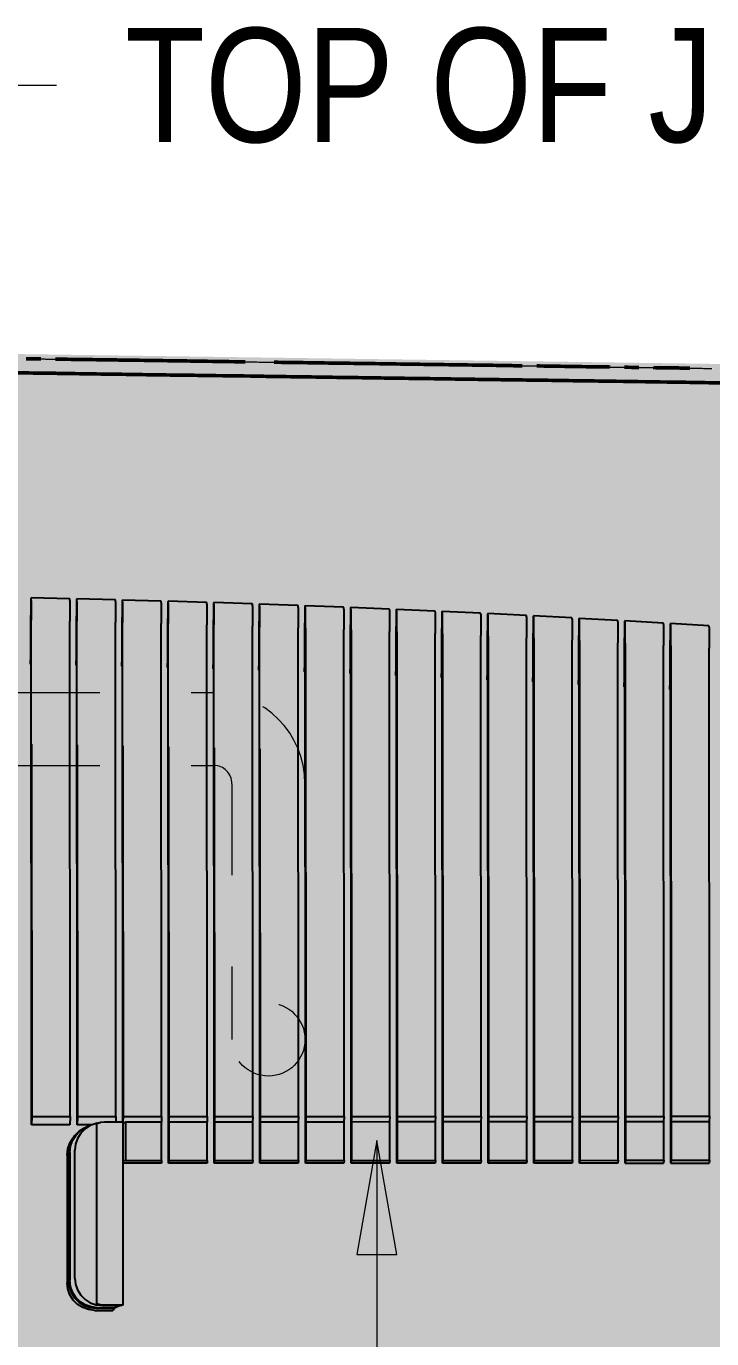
# Model space of a CAD drawing. Header units: metres. Extents: x 0 to 258, y 3 to 25.
# Drawn here: x 87.149 to 87.9, y 22.424 to 23.86 of the extents above; entities that cross this region are included whole.
import ezdxf

# ---------------------------------------------------------------- set-up
doc = ezdxf.new("R2010")
doc.units = ezdxf.units.M
doc.linetypes.add('JacobsDash', pattern=[0.0045, 0.003, -0.0015])
for name, color, linetype, lineweight in [('A-DETL', 7, 'Continuous', 13), ('A-FLOR', 7, 'Continuous', 50), ('A-FLOR-HDLN', 7, 'JacobsDash', 18), ('A-GENM', 7, 'Continuous', 35), ('G-ANNO-TEXT', 7, 'Continuous', 9)]:
    doc.layers.add(name, color=color, linetype=linetype, lineweight=lineweight)
doc.styles.add('Arial Narrow_2', font='ARIALN.TTF', dxfattribs={"height": 0.125})

# ---------------------------------------------------------------- blocks, each defined once
blk = doc.blocks.new('BR08_SEATING_SOUTH 3 - BR08_SEATING_SOUTH 3-5677935-Section 194')
at = {"layer": 'A-GENM', "color": 254, "lineweight": 25, "true_color": 0xd4d4d4}
for p, q in [((-335.901, 23.2305), (-335.9009, 23.2342)), ((-335.8588, 23.2338), (-335.9008, 23.2347)), ((-335.851, 23.2294), (-335.8509, 23.2331)), ((-335.8088, 23.2326), (-335.8508, 23.2336)), ((-335.7588, 23.2313), (-335.8008, 23.2324)), ((-335.901, 23.2305), (-335.9017, 23.2115)), ((-335.9009, 23.1814), (-335.901, 23.2305)), ((-335.9005, 22.6579), (-335.901, 23.2305)), ((-335.851, 23.2294), (-335.8517, 23.2104)), ((-335.8509, 23.1803), (-335.851, 23.2294)), ((-335.8505, 22.6579), (-335.851, 23.2294)), ((-335.801, 23.2282), (-335.8017, 23.2092)), ((-335.801, 23.2282), (-335.8009, 23.2319)), ((-335.8009, 23.1791), (-335.801, 23.2282)), ((-335.8005, 22.661), (-335.801, 23.2282)), ((-335.751, 23.2268), (-335.7517, 23.2079)), ((-335.751, 23.2268), (-335.7509, 23.2305)), ((-335.7509, 23.1777), (-335.751, 23.2268)), ((-335.7505, 22.6579), (-335.751, 23.2268)), ((-335.7088, 23.2298), (-335.7508, 23.231)), ((-335.701, 23.2253), (-335.7017, 23.2064)), ((-335.701, 23.2253), (-335.7009, 23.229)), ((-335.7009, 23.1762), (-335.701, 23.2253)), ((-335.7005, 22.6579), (-335.701, 23.2253)), ((-335.6588, 23.2282), (-335.7008, 23.2295)), ((-335.651, 23.2237), (-335.6517, 23.2047)), ((-335.651, 23.2237), (-335.6509, 23.2274)), ((-335.6509, 23.1745), (-335.651, 23.2237)), ((-335.6505, 22.6579), (-335.651, 23.2237)), ((-335.6088, 23.2264), (-335.6508, 23.2279)), ((-335.601, 23.2219), (-335.6017, 23.203)), ((-335.601, 23.2219), (-335.6009, 23.2256)), ((-335.6009, 23.1727), (-335.601, 23.2219)), ((-335.6005, 22.6579), (-335.601, 23.2219)), ((-335.5588, 23.2245), (-335.6008, 23.2261)), ((-335.551, 23.2199), (-335.5517, 23.201)), ((-335.551, 23.2199), (-335.5509, 23.2236)), ((-335.5509, 23.1708), (-335.551, 23.2199)), ((-335.5505, 22.6579), (-335.551, 23.2199)), ((-335.5088, 23.2224), (-335.5508, 23.2241)), ((-335.501, 23.2178), (-335.5017, 23.199)), ((-335.501, 23.2178), (-335.5009, 23.2215)), ((-335.5009, 23.1687), (-335.501, 23.2178)), ((-335.5005, 22.6579), (-335.501, 23.2178)), ((-335.4588, 23.2202), (-335.5008, 23.2221)), ((-335.451, 23.2156), (-335.4509, 23.2193)), ((-335.4088, 23.2179), (-335.4508, 23.2198)), ((-335.9017, 23.2115), (-335.9016, 23.1622)), ((-335.8582, 22.6671), (-335.8586, 23.2093)), ((-335.8517, 23.2104), (-335.8516, 23.1612)), ((-335.8082, 22.6671), (-335.8086, 23.2081)), ((-335.8017, 23.2092), (-335.8016, 23.16)), ((-335.7582, 22.6672), (-335.7586, 23.2068)), ((-335.7517, 23.2079), (-335.7516, 23.1586)), ((-335.7082, 22.6672), (-335.7086, 23.2053)), ((-335.7017, 23.2064), (-335.7016, 23.1571)), ((-335.6582, 22.6672), (-335.6586, 23.2037)), ((-335.6517, 23.2047), (-335.6516, 23.1555)), ((-335.451, 23.2156), (-335.4517, 23.1968)), ((-335.4509, 23.1665), (-335.451, 23.2156)), ((-335.4505, 22.6579), (-335.451, 23.2156)), ((-335.401, 23.2132), (-335.4017, 23.1944)), ((-335.401, 23.2132), (-335.4009, 23.217)), ((-335.4009, 23.1641), (-335.401, 23.2132)), ((-335.4005, 22.6579), (-335.401, 23.2132)), ((-335.3588, 23.2154), (-335.4008, 23.2175)), ((-335.351, 23.2107), (-335.3517, 23.1919)), ((-335.351, 23.2107), (-335.3508, 23.2144)), ((-335.3509, 23.1616), (-335.351, 23.2107)), ((-335.3505, 22.6579), (-335.351, 23.2107)), ((-335.3088, 23.2128), (-335.3508, 23.215)), ((-335.301, 23.2081), (-335.3017, 23.1893)), ((-335.301, 23.2081), (-335.3008, 23.2118)), ((-335.3009, 23.1589), (-335.301, 23.2081)), ((-335.3005, 22.6579), (-335.301, 23.2081)), ((-335.2588, 23.21), (-335.3008, 23.2123)), ((-335.251, 23.2053), (-335.2517, 23.1865)), ((-335.251, 23.2053), (-335.2508, 23.209)), ((-335.2509, 23.1561), (-335.251, 23.2053)), ((-335.2505, 22.6579), (-335.251, 23.2053)), ((-335.2088, 23.2071), (-335.2508, 23.2095)), ((-335.201, 23.2023), (-335.2008, 23.2061)), ((-335.1588, 23.204), (-335.2008, 23.2066)), ((-335.6506, 23.2034), (-335.6506, 23.2032)), ((-335.6082, 22.6672), (-335.6086, 23.2019)), ((-335.6017, 23.203), (-335.6016, 23.1537)), ((-335.6006, 23.2016), (-335.6002, 22.6672)), ((-335.5582, 22.6672), (-335.5586, 23.2)), ((-335.5517, 23.201), (-335.5516, 23.1518)), ((-335.5506, 23.1997), (-335.5502, 22.6672)), ((-335.5082, 22.6672), (-335.5086, 23.198)), ((-335.5017, 23.199), (-335.5017, 23.1497)), ((-335.5006, 23.1976), (-335.5002, 22.6672)), ((-335.4582, 22.6672), (-335.4586, 23.1958)), ((-335.4517, 23.1968), (-335.4517, 23.1475)), ((-335.4506, 23.1954), (-335.4502, 22.6672)), ((-335.4082, 22.6672), (-335.4086, 23.1934)), ((-335.4017, 23.1944), (-335.4017, 23.1452)), ((-335.4006, 23.193), (-335.4002, 22.6672)), ((-335.3582, 22.6672), (-335.3586, 23.1909)), ((-335.3517, 23.1919), (-335.3517, 23.1427)), ((-335.3506, 23.1905), (-335.3502, 22.6672)), ((-335.3017, 23.1893), (-335.3017, 23.14)), ((-335.201, 23.2023), (-335.2017, 23.1836)), ((-335.2009, 23.1532), (-335.201, 23.2023)), ((-335.2005, 22.6579), (-335.201, 23.2023)), ((-335.9016, 23.1622), (-335.9009, 23.1814)), ((-335.8516, 23.1612), (-335.8509, 23.1803)), ((-335.8016, 23.16), (-335.8009, 23.1791)), ((-335.7516, 23.1586), (-335.7509, 23.1777)), ((-335.7016, 23.1571), (-335.7009, 23.1762)), ((-335.3082, 22.6672), (-335.3086, 23.1883)), ((-335.3006, 23.1879), (-335.3002, 22.6672)), ((-335.2582, 22.6672), (-335.2586, 23.1855)), ((-335.2517, 23.1865), (-335.2517, 23.1372)), ((-335.2506, 23.1851), (-335.2502, 22.6672)), ((-335.2082, 22.6672), (-335.2086, 23.1826)), ((-335.2017, 23.1836), (-335.2017, 23.1343)), ((-335.2006, 23.1821), (-335.2002, 22.6673)), ((-335.1582, 22.6673), (-335.1586, 23.1796)), ((-335.9016, 23.1622), (-335.9006, 23.1622)), ((-335.8516, 23.1612), (-335.8506, 23.1611)), ((-335.6516, 23.1555), (-335.6509, 23.1745)), ((-335.6016, 23.1537), (-335.6009, 23.1727)), ((-335.5516, 23.1518), (-335.5509, 23.1708)), ((-335.5017, 23.1497), (-335.5009, 23.1687)), ((-335.4517, 23.1475), (-335.4509, 23.1665)), ((-335.4017, 23.1452), (-335.4009, 23.1641)), ((-335.3517, 23.1427), (-335.3509, 23.1616)), ((-335.8016, 23.16), (-335.8006, 23.1599)), ((-335.7516, 23.1586), (-335.7506, 23.1586)), ((-335.7016, 23.1571), (-335.7006, 23.1571)), ((-335.6516, 23.1555), (-335.6506, 23.1555)), ((-335.6016, 23.1537), (-335.6006, 23.1537)), ((-335.5516, 23.1518), (-335.5506, 23.1517)), ((-335.5017, 23.1497), (-335.5006, 23.1497)), ((-335.4517, 23.1475), (-335.4506, 23.1475)), ((-335.3017, 23.14), (-335.3009, 23.1589)), ((-335.2517, 23.1372), (-335.2509, 23.1561)), ((-335.2017, 23.1343), (-335.2009, 23.1532)), ((-335.4017, 23.1452), (-335.4006, 23.1451)), ((-335.3517, 23.1427), (-335.3506, 23.1426)), ((-335.3017, 23.14), (-335.3006, 23.14)), ((-335.2517, 23.1372), (-335.2506, 23.1372)), ((-335.2017, 23.1343), (-335.2014, 23.1343)), ((-335.2014, 23.1343), (-335.2006, 23.1342)), ((-335.9005, 23.0745), (-335.9002, 22.6671)), ((-335.8505, 23.0737), (-335.8502, 22.6671)), ((-335.8005, 23.0727), (-335.8002, 22.6671)), ((-335.7505, 23.0717), (-335.7502, 22.6672)), ((-335.7005, 23.0706), (-335.7002, 22.6672)), ((-335.6505, 23.0694), (-335.6502, 22.6672)), ((-335.9002, 22.6671), (-335.9005, 22.6579)), ((-335.8585, 22.6579), (-335.9005, 22.6579)), ((-335.9002, 22.6671), (-335.8582, 22.6671)), ((-335.8582, 22.6671), (-335.8585, 22.6579)), ((-335.8502, 22.6671), (-335.8505, 22.6579)), ((-335.8341, 22.6579), (-335.8505, 22.6579)), ((-335.8502, 22.6671), (-335.8082, 22.6671)), ((-335.8351, 22.6577), (-335.8406, 22.6552)), ((-335.8293, 22.6594), (-335.8252, 22.6603)), ((-335.8278, 22.6598), (-335.8279, 22.6598)), ((-335.8082, 22.6671), (-335.8084, 22.6609)), ((-335.8002, 22.6671), (-335.8004, 22.661)), ((-335.8002, 22.6671), (-335.7582, 22.6672)), ((-335.7582, 22.6672), (-335.7584, 22.661)), ((-335.7502, 22.6672), (-335.7505, 22.6579)), ((-335.7505, 22.6579), (-335.7502, 22.661)), ((-335.7504, 22.616), (-335.7505, 22.6579)), ((-335.7502, 22.6672), (-335.7082, 22.6672)), ((-335.7082, 22.6672), (-335.7084, 22.661)), ((-335.7002, 22.6672), (-335.7005, 22.6579)), ((-335.7005, 22.6579), (-335.7002, 22.661)), ((-335.7004, 22.616), (-335.7005, 22.6579)), ((-335.7002, 22.6672), (-335.6582, 22.6672)), ((-335.6582, 22.6672), (-335.6584, 22.661)), ((-335.6502, 22.6672), (-335.6505, 22.6579)), ((-335.6505, 22.6579), (-335.6502, 22.661)), ((-335.6504, 22.616), (-335.6505, 22.6579)), ((-335.6502, 22.6672), (-335.6082, 22.6672)), ((-335.6082, 22.6672), (-335.6084, 22.661)), ((-335.6002, 22.6672), (-335.6005, 22.6579)), ((-335.6005, 22.6579), (-335.6002, 22.661)), ((-335.6004, 22.616), (-335.6005, 22.6579)), ((-335.6002, 22.6672), (-335.5582, 22.6672)), ((-335.5582, 22.6672), (-335.5584, 22.661)), ((-335.5502, 22.6672), (-335.5505, 22.6579)), ((-335.5505, 22.6579), (-335.5502, 22.661)), ((-335.5504, 22.616), (-335.5505, 22.6579)), ((-335.5502, 22.6672), (-335.5082, 22.6672)), ((-335.5082, 22.6672), (-335.5084, 22.6611)), ((-335.5002, 22.6672), (-335.5005, 22.6579)), ((-335.5005, 22.6579), (-335.5002, 22.6611)), ((-335.5004, 22.616), (-335.5005, 22.6579)), ((-335.5002, 22.6672), (-335.4582, 22.6672)), ((-335.4582, 22.6672), (-335.4584, 22.6611)), ((-335.4502, 22.6672), (-335.4505, 22.6579)), ((-335.4505, 22.6579), (-335.4502, 22.6611)), ((-335.4504, 22.616), (-335.4505, 22.6579)), ((-335.4502, 22.6672), (-335.4082, 22.6672)), ((-335.4082, 22.6672), (-335.4084, 22.6611)), ((-335.4002, 22.6672), (-335.4005, 22.6579)), ((-335.4005, 22.6579), (-335.4002, 22.6611)), ((-335.4004, 22.616), (-335.4005, 22.6579)), ((-335.4002, 22.6672), (-335.3582, 22.6672)), ((-335.3582, 22.6672), (-335.3584, 22.6611)), ((-335.3502, 22.6672), (-335.3505, 22.6579)), ((-335.3505, 22.6579), (-335.3502, 22.6611)), ((-335.3504, 22.616), (-335.3505, 22.6579)), ((-335.3502, 22.6672), (-335.3082, 22.6672)), ((-335.3082, 22.6672), (-335.3084, 22.6611)), ((-335.3002, 22.6672), (-335.3005, 22.6579)), ((-335.3005, 22.6579), (-335.3002, 22.6611)), ((-335.3004, 22.616), (-335.3005, 22.6579)), ((-335.3002, 22.6672), (-335.2582, 22.6672)), ((-335.2582, 22.6672), (-335.2584, 22.6611)), ((-335.2502, 22.6672), (-335.2505, 22.6579)), ((-335.2505, 22.6579), (-335.2502, 22.6611)), ((-335.2504, 22.616), (-335.2505, 22.6579)), ((-335.2502, 22.6672), (-335.2082, 22.6672)), ((-335.2082, 22.6672), (-335.2084, 22.6611)), ((-335.2002, 22.6673), (-335.2005, 22.6579)), ((-335.2005, 22.6579), (-335.2002, 22.6611)), ((-335.2004, 22.616), (-335.2005, 22.6579)), ((-335.2002, 22.6673), (-335.1582, 22.6673)), ((-335.1582, 22.6673), (-335.1584, 22.6612)), ((-335.8592, 22.6339), (-335.86, 22.6272)), ((-335.8557, 22.6427), (-335.8571, 22.6403)), ((-335.8523, 22.6368), (-335.853, 22.6301)), ((-335.853, 22.4902), (-335.853, 22.6301)), ((-335.8614, 22.6248), (-335.8614, 22.4849)), ((-335.86, 22.4873), (-335.86, 22.6272)), ((-335.8585, 22.6277), (-335.8585, 22.4878)), ((-335.7584, 22.616), (-335.8001, 22.616)), ((-335.7582, 22.6189), (-335.7584, 22.616)), ((-335.7502, 22.6189), (-335.7504, 22.616)), ((-335.7084, 22.616), (-335.7504, 22.616)), ((-335.7082, 22.6189), (-335.7084, 22.616)), ((-335.7002, 22.6189), (-335.7004, 22.616)), ((-335.6584, 22.616), (-335.7004, 22.616)), ((-335.6582, 22.6189), (-335.6584, 22.616)), ((-335.6502, 22.6189), (-335.6504, 22.616)), ((-335.6084, 22.616), (-335.6504, 22.616)), ((-335.6082, 22.619), (-335.6084, 22.616)), ((-335.6002, 22.619), (-335.6004, 22.616)), ((-335.5584, 22.616), (-335.6004, 22.616)), ((-335.5582, 22.619), (-335.5584, 22.616)), ((-335.5502, 22.619), (-335.5504, 22.616)), ((-335.5084, 22.616), (-335.5504, 22.616)), ((-335.5082, 22.619), (-335.5084, 22.616)), ((-335.5002, 22.619), (-335.5004, 22.616)), ((-335.4584, 22.616), (-335.5004, 22.616)), ((-335.4582, 22.619), (-335.4584, 22.616)), ((-335.4502, 22.619), (-335.4504, 22.616)), ((-335.4084, 22.616), (-335.4504, 22.616)), ((-335.4082, 22.619), (-335.4084, 22.616)), ((-335.4002, 22.619), (-335.4004, 22.616)), ((-335.3584, 22.616), (-335.4004, 22.616)), ((-335.3582, 22.619), (-335.3584, 22.616)), ((-335.3502, 22.619), (-335.3504, 22.616)), ((-335.3084, 22.616), (-335.3504, 22.616)), ((-335.3082, 22.619), (-335.3084, 22.616)), ((-335.3002, 22.619), (-335.3004, 22.616)), ((-335.2584, 22.616), (-335.3004, 22.616)), ((-335.2582, 22.6191), (-335.2584, 22.616)), ((-335.2502, 22.6191), (-335.2504, 22.616)), ((-335.2504, 22.616), (-335.2084, 22.616)), ((-335.2082, 22.6191), (-335.2084, 22.616)), ((-335.2002, 22.6191), (-335.2004, 22.616)), ((-335.2004, 22.616), (-335.1584, 22.616)), ((-335.1582, 22.6191), (-335.1584, 22.616)), ((-335.86, 22.4873), (-335.8592, 22.4806)), ((-335.853, 22.4902), (-335.8523, 22.4835)), ((-335.8367, 22.458), (-335.83, 22.4573)), ((-335.83, 22.4573), (-335.81, 22.4573)), ((-335.8299, 22.4609), (-335.8233, 22.4601)), ((-335.8288, 22.4577), (-335.809, 22.4577)), ((-335.8233, 22.4601), (-335.8034, 22.4601)), ((-335.8211, 22.4606), (-335.8016, 22.4606)), ((-335.81, 22.4573), (-335.8115, 22.4548)), ((-335.8034, 22.4601), (-335.809, 22.4577)), ((-335.8001, 22.461), (-335.8016, 22.4606)), ((-335.8315, 22.4548), (-335.8115, 22.4548))]:
    blk.add_line(p, q, dxfattribs=at)
at = {"layer": 'A-GENM', "color": 7, "lineweight": 25, "true_color": 0xefefef}
for p, q in [((-335.8293, 22.6594), (-335.8293, 22.4618)), ((-335.8001, 22.661), (-335.8206, 22.6607)), ((-335.8001, 22.461), (-335.8001, 22.661)), ((-335.7582, 22.661), (-335.7975, 22.661)), ((-335.7975, 22.661), (-335.7975, 22.6189)), ((-335.7582, 22.6189), (-335.7582, 22.661)), ((-335.7082, 22.661), (-335.7502, 22.661)), ((-335.7502, 22.661), (-335.7502, 22.6189)), ((-335.7082, 22.6189), (-335.7082, 22.661)), ((-335.6582, 22.661), (-335.7002, 22.661)), ((-335.7002, 22.661), (-335.7002, 22.6189)), ((-335.6582, 22.6189), (-335.6582, 22.661)), ((-335.6082, 22.661), (-335.6502, 22.661)), ((-335.6502, 22.661), (-335.6502, 22.6189)), ((-335.6082, 22.619), (-335.6082, 22.661)), ((-335.5582, 22.661), (-335.6002, 22.661)), ((-335.6002, 22.661), (-335.6002, 22.619)), ((-335.5582, 22.619), (-335.5582, 22.661)), ((-335.5082, 22.6611), (-335.5502, 22.661)), ((-335.5502, 22.661), (-335.5502, 22.619)), ((-335.5082, 22.619), (-335.5082, 22.6611)), ((-335.4582, 22.6611), (-335.5002, 22.6611)), ((-335.5002, 22.6611), (-335.5002, 22.619)), ((-335.4582, 22.619), (-335.4582, 22.6611)), ((-335.4082, 22.6611), (-335.4502, 22.6611)), ((-335.4502, 22.6611), (-335.4502, 22.619)), ((-335.4082, 22.619), (-335.4082, 22.6611)), ((-335.3582, 22.6611), (-335.4002, 22.6611)), ((-335.4002, 22.6611), (-335.4002, 22.619)), ((-335.3582, 22.619), (-335.3582, 22.6611)), ((-335.3082, 22.6611), (-335.3502, 22.6611)), ((-335.3502, 22.6611), (-335.3502, 22.619)), ((-335.3082, 22.619), (-335.3082, 22.6611)), ((-335.2582, 22.6611), (-335.3002, 22.6611)), ((-335.3002, 22.6611), (-335.3002, 22.619)), ((-335.2582, 22.6191), (-335.2582, 22.6611)), ((-335.2082, 22.6611), (-335.2502, 22.6611)), ((-335.2502, 22.6611), (-335.2502, 22.6191)), ((-335.2082, 22.6191), (-335.2082, 22.6611)), ((-335.1582, 22.6612), (-335.2002, 22.6611)), ((-335.2002, 22.6611), (-335.2002, 22.6191)), ((-335.1582, 22.6191), (-335.1582, 22.6612)), ((-335.7975, 22.6189), (-335.7582, 22.6189)), ((-335.7502, 22.6189), (-335.7082, 22.6189)), ((-335.7002, 22.6189), (-335.6582, 22.6189)), ((-335.6502, 22.6189), (-335.6082, 22.619)), ((-335.6002, 22.619), (-335.5582, 22.619)), ((-335.5502, 22.619), (-335.5082, 22.619)), ((-335.5002, 22.619), (-335.4582, 22.619)), ((-335.4502, 22.619), (-335.4082, 22.619)), ((-335.4002, 22.619), (-335.3582, 22.619)), ((-335.3502, 22.619), (-335.3082, 22.619)), ((-335.3002, 22.619), (-335.2582, 22.6191)), ((-335.2502, 22.6191), (-335.2082, 22.6191)), ((-335.2002, 22.6191), (-335.1582, 22.6191)), ((-335.8206, 22.4607), (-335.8001, 22.461))]:
    blk.add_line(p, q, dxfattribs=at)
at = {"layer": 'A-GENM', "color": 254, "lineweight": 25, "true_color": 0xd4d4d4, "flags": 128}
for points in [[(-335.8286, 22.6596), (-335.8299, 22.6594), (-335.8362, 22.6572), (-335.8418, 22.6536), (-335.8465, 22.6488)], [(-335.8001, 22.6602), (-335.7989, 22.6606), (-335.7975, 22.661)], [(-335.8417, 22.6549), (-335.843, 22.6543), (-335.8487, 22.6507), (-335.8534, 22.6459), (-335.857, 22.6402), (-335.8592, 22.6339)], [(-335.8585, 22.6277), (-335.8578, 22.6344), (-335.8556, 22.6407), (-335.852, 22.6464), (-335.8473, 22.6512), (-335.8417, 22.6547), (-335.8406, 22.6552)], [(-335.8465, 22.6488), (-335.8501, 22.6431), (-335.8523, 22.6368)], [(-335.8614, 22.6248), (-335.8607, 22.6315), (-335.8585, 22.6378), (-335.8556, 22.6426)], [(-335.7975, 22.6189), (-335.7989, 22.6185), (-335.8001, 22.6182)], [(-335.8288, 22.4577), (-335.8354, 22.4585), (-335.8417, 22.4607), (-335.8473, 22.4643), (-335.852, 22.469), (-335.8556, 22.4747), (-335.8578, 22.4811), (-335.8585, 22.4878)], [(-335.8315, 22.4548), (-335.8381, 22.4556), (-335.8445, 22.4578), (-335.8502, 22.4614), (-335.8549, 22.4661), (-335.8585, 22.4718), (-335.8607, 22.4782), (-335.8614, 22.4849)], [(-335.8592, 22.4806), (-335.857, 22.4743), (-335.8534, 22.4686)], [(-335.8523, 22.4835), (-335.8501, 22.4772), (-335.8465, 22.4715)], [(-335.8465, 22.4715), (-335.8418, 22.4667), (-335.8362, 22.4631), (-335.8299, 22.4609)], [(-335.8534, 22.4686), (-335.8487, 22.4638), (-335.843, 22.4602), (-335.8367, 22.458)], [(-335.8211, 22.4606), (-335.8252, 22.4609), (-335.8293, 22.4618)]]:
    blk.add_lwpolyline(points, dxfattribs=at)
at = {"layer": 'A-GENM', "color": 7, "lineweight": 25, "true_color": 0xefefef, "flags": 128}
for points in [[(-335.8206, 22.6607), (-335.825, 22.6603), (-335.8293, 22.6594)], [(-335.8293, 22.4618), (-335.825, 22.461), (-335.8207, 22.4607)]]:
    blk.add_lwpolyline(points, dxfattribs=at)
at = {"layer": 'A-GENM', "color": 254, "lineweight": 25, "true_color": 0xd4d4d4}
for points, knots in [([(-335.9008, 23.233), (-335.9008, 23.2334), (-335.9008, 23.2341), (-335.9008, 23.2348), (-335.9008, 23.2346), (-335.9009, 23.2342)], [0.6666667, 0.6666667, 0.6666667, 0.6666667, 0.75, 0.8333333, 1, 1, 1, 1]), ([(-335.8589, 23.2333), (-335.8588, 23.2337), (-335.8588, 23.2339), (-335.8588, 23.2332), (-335.8588, 23.2322), (-335.8587, 23.2307), (-335.8587, 23.2286), (-335.8587, 23.2261), (-335.8587, 23.2243), (-335.8587, 23.2233)], [0, 0, 0, 0, 0.1666667, 0.25, 0.3333333, 0.4166667, 0.5, 0.5833333, 0.6666667, 0.6666667, 0.6666667, 0.6666667]), ([(-335.8508, 23.2319), (-335.8508, 23.2323), (-335.8508, 23.233), (-335.8508, 23.2337), (-335.8508, 23.2335), (-335.8509, 23.2331)], [0.6666667, 0.6666667, 0.6666667, 0.6666667, 0.75, 0.8333333, 1, 1, 1, 1]), ([(-335.8089, 23.2321), (-335.8088, 23.2325), (-335.8088, 23.2327), (-335.8088, 23.232), (-335.8088, 23.231), (-335.8087, 23.2295), (-335.8087, 23.2274), (-335.8087, 23.2249), (-335.8087, 23.2231), (-335.8087, 23.2221)], [0, 0, 0, 0, 0.1666667, 0.25, 0.3333333, 0.4166667, 0.5, 0.5833333, 0.6666667, 0.6666667, 0.6666667, 0.6666667]), ([(-335.8008, 23.2307), (-335.8008, 23.2311), (-335.8008, 23.2318), (-335.8008, 23.2325), (-335.8008, 23.2323), (-335.8009, 23.2319)], [0.6666667, 0.6666667, 0.6666667, 0.6666667, 0.75, 0.8333333, 1, 1, 1, 1]), ([(-335.9006, 23.2102), (-335.9006, 23.213), (-335.9006, 23.2168), (-335.9007, 23.2213), (-335.9007, 23.2233), (-335.9007, 23.2242)], [0, 0, 0, 0, 0.1666667, 0.25, 0.3333333, 0.3333333, 0.3333333, 0.3333333]), ([(-335.8587, 23.2233), (-335.8587, 23.2224), (-335.8587, 23.2204), (-335.8586, 23.2159), (-335.8586, 23.2121), (-335.8586, 23.2093)], [0.6666667, 0.6666667, 0.6666667, 0.6666667, 0.75, 0.8333333, 1, 1, 1, 1]), ([(-335.8506, 23.2092), (-335.8506, 23.2119), (-335.8506, 23.2158), (-335.8507, 23.2202), (-335.8507, 23.2222), (-335.8507, 23.2232)], [0, 0, 0, 0, 0.1666667, 0.25, 0.3333333, 0.3333333, 0.3333333, 0.3333333]), ([(-335.8087, 23.2221), (-335.8087, 23.2212), (-335.8087, 23.2192), (-335.8086, 23.2147), (-335.8086, 23.2109), (-335.8086, 23.2081)], [0.6666667, 0.6666667, 0.6666667, 0.6666667, 0.75, 0.8333333, 1, 1, 1, 1]), ([(-335.8006, 23.2079), (-335.8006, 23.2107), (-335.8006, 23.2145), (-335.8007, 23.219), (-335.8007, 23.221), (-335.8007, 23.2219)], [0, 0, 0, 0, 0.1666667, 0.25, 0.3333333, 0.3333333, 0.3333333, 0.3333333]), ([(-335.7589, 23.2308), (-335.7588, 23.2312), (-335.7588, 23.2314), (-335.7588, 23.2307), (-335.7588, 23.2297), (-335.7587, 23.2281), (-335.7587, 23.2261), (-335.7587, 23.2236), (-335.7587, 23.2218), (-335.7587, 23.2208)], [0, 0, 0, 0, 0.1666667, 0.25, 0.3333333, 0.4166667, 0.5, 0.5833333, 0.6666667, 0.6666667, 0.6666667, 0.6666667]), ([(-335.7587, 23.2208), (-335.7587, 23.2198), (-335.7587, 23.2179), (-335.7586, 23.2134), (-335.7586, 23.2096), (-335.7586, 23.2068)], [0.6666667, 0.6666667, 0.6666667, 0.6666667, 0.75, 0.8333333, 1, 1, 1, 1]), ([(-335.7508, 23.2293), (-335.7508, 23.2298), (-335.7508, 23.2304), (-335.7508, 23.2311), (-335.7508, 23.231), (-335.7509, 23.2305)], [0.6666667, 0.6666667, 0.6666667, 0.6666667, 0.75, 0.8333333, 1, 1, 1, 1]), ([(-335.7506, 23.2066), (-335.7506, 23.2093), (-335.7506, 23.2132), (-335.7507, 23.2176), (-335.7507, 23.2196), (-335.7507, 23.2206)], [0, 0, 0, 0, 0.1666667, 0.25, 0.3333333, 0.3333333, 0.3333333, 0.3333333]), ([(-335.7089, 23.2293), (-335.7088, 23.2297), (-335.7088, 23.2299), (-335.7088, 23.2292), (-335.7088, 23.2282), (-335.7087, 23.2266), (-335.7087, 23.2246), (-335.7087, 23.2221), (-335.7087, 23.2203), (-335.7087, 23.2193)], [0, 0, 0, 0, 0.1666667, 0.25, 0.3333333, 0.4166667, 0.5, 0.5833333, 0.6666667, 0.6666667, 0.6666667, 0.6666667]), ([(-335.7087, 23.2193), (-335.7087, 23.2184), (-335.7087, 23.2164), (-335.7086, 23.2119), (-335.7086, 23.2081), (-335.7086, 23.2053)], [0.6666667, 0.6666667, 0.6666667, 0.6666667, 0.75, 0.8333333, 1, 1, 1, 1]), ([(-335.7008, 23.2278), (-335.7008, 23.2283), (-335.7008, 23.2289), (-335.7008, 23.2296), (-335.7008, 23.2294), (-335.7009, 23.229)], [0.6666667, 0.6666667, 0.6666667, 0.6666667, 0.75, 0.8333333, 1, 1, 1, 1]), ([(-335.7006, 23.2051), (-335.7006, 23.2078), (-335.7006, 23.2117), (-335.7007, 23.2161), (-335.7007, 23.2181), (-335.7007, 23.2191)], [0, 0, 0, 0, 0.1666667, 0.25, 0.3333333, 0.3333333, 0.3333333, 0.3333333]), ([(-335.6589, 23.2276), (-335.6588, 23.2281), (-335.6588, 23.2283), (-335.6588, 23.2275), (-335.6588, 23.2266), (-335.6587, 23.225), (-335.6587, 23.2229), (-335.6587, 23.2205), (-335.6587, 23.2186), (-335.6587, 23.2177)], [0, 0, 0, 0, 0.1666667, 0.25, 0.3333333, 0.4166667, 0.5, 0.5833333, 0.6666667, 0.6666667, 0.6666667, 0.6666667]), ([(-335.6508, 23.2262), (-335.6508, 23.2266), (-335.6508, 23.2273), (-335.6508, 23.228), (-335.6508, 23.2278), (-335.6509, 23.2274)], [0.6666667, 0.6666667, 0.6666667, 0.6666667, 0.75, 0.8333333, 1, 1, 1, 1]), ([(-335.6089, 23.2259), (-335.6088, 23.2263), (-335.6088, 23.2265), (-335.6088, 23.2258), (-335.6088, 23.2248), (-335.6087, 23.2232), (-335.6087, 23.2212), (-335.6087, 23.2187), (-335.6087, 23.2169), (-335.6087, 23.2159)], [0, 0, 0, 0, 0.1666667, 0.25, 0.3333333, 0.4166667, 0.5, 0.5833333, 0.6666667, 0.6666667, 0.6666667, 0.6666667]), ([(-335.6008, 23.2244), (-335.6008, 23.2248), (-335.6008, 23.2255), (-335.6008, 23.2262), (-335.6008, 23.226), (-335.6009, 23.2256)], [0.6666667, 0.6666667, 0.6666667, 0.6666667, 0.75, 0.8333333, 1, 1, 1, 1]), ([(-335.5589, 23.2239), (-335.5588, 23.2244), (-335.5588, 23.2246), (-335.5588, 23.2239), (-335.5588, 23.2229), (-335.5587, 23.2213), (-335.5587, 23.2193), (-335.5587, 23.2168), (-335.5587, 23.215), (-335.5587, 23.214)], [0, 0, 0, 0, 0.1666667, 0.25, 0.3333333, 0.4166667, 0.5, 0.5833333, 0.6666667, 0.6666667, 0.6666667, 0.6666667]), ([(-335.5508, 23.2225), (-335.5508, 23.2229), (-335.5508, 23.2235), (-335.5508, 23.2242), (-335.5508, 23.2241), (-335.5509, 23.2236)], [0.6666667, 0.6666667, 0.6666667, 0.6666667, 0.75, 0.8333333, 1, 1, 1, 1]), ([(-335.5089, 23.2219), (-335.5088, 23.2223), (-335.5088, 23.2225), (-335.5088, 23.2218), (-335.5087, 23.2208), (-335.5087, 23.2193), (-335.5087, 23.2172), (-335.5087, 23.2147), (-335.5087, 23.2129), (-335.5087, 23.212)], [0, 0, 0, 0, 0.1666667, 0.25, 0.3333333, 0.4166667, 0.5, 0.5833333, 0.6666667, 0.6666667, 0.6666667, 0.6666667]), ([(-335.5007, 23.2204), (-335.5008, 23.2208), (-335.5008, 23.2215), (-335.5008, 23.2222), (-335.5008, 23.222), (-335.5009, 23.2215)], [0.6666667, 0.6666667, 0.6666667, 0.6666667, 0.75, 0.8333333, 1, 1, 1, 1]), ([(-335.4589, 23.2197), (-335.4588, 23.2201), (-335.4588, 23.2203), (-335.4588, 23.2196), (-335.4587, 23.2186), (-335.4587, 23.2171), (-335.4587, 23.215), (-335.4587, 23.2125), (-335.4587, 23.2107), (-335.4587, 23.2098)], [0, 0, 0, 0, 0.1666667, 0.25, 0.3333333, 0.4166667, 0.5, 0.5833333, 0.6666667, 0.6666667, 0.6666667, 0.6666667]), ([(-335.4507, 23.2182), (-335.4508, 23.2186), (-335.4508, 23.2192), (-335.4508, 23.2199), (-335.4508, 23.2198), (-335.4509, 23.2193)], [0.6666667, 0.6666667, 0.6666667, 0.6666667, 0.75, 0.8333333, 1, 1, 1, 1]), ([(-335.4089, 23.2173), (-335.4088, 23.2178), (-335.4088, 23.218), (-335.4088, 23.2173), (-335.4087, 23.2163), (-335.4087, 23.2147), (-335.4087, 23.2127), (-335.4087, 23.2102), (-335.4087, 23.2084), (-335.4087, 23.2074)], [0, 0, 0, 0, 0.1666667, 0.25, 0.3333333, 0.4166667, 0.5, 0.5833333, 0.6666667, 0.6666667, 0.6666667, 0.6666667]), ([(-335.6587, 23.2177), (-335.6587, 23.2167), (-335.6587, 23.2147), (-335.6586, 23.2103), (-335.6586, 23.2065), (-335.6586, 23.2037)], [0.6666667, 0.6666667, 0.6666667, 0.6666667, 0.75, 0.8333333, 1, 1, 1, 1]), ([(-335.6506, 23.2034), (-335.6506, 23.2062), (-335.6506, 23.21), (-335.6507, 23.2145), (-335.6507, 23.2165), (-335.6507, 23.2174)], [0, 0, 0, 0, 0.1666667, 0.25, 0.3333333, 0.3333333, 0.3333333, 0.3333333]), ([(-335.6087, 23.2159), (-335.6087, 23.215), (-335.6087, 23.213), (-335.6086, 23.2085), (-335.6086, 23.2047), (-335.6086, 23.2019)], [0.6666667, 0.6666667, 0.6666667, 0.6666667, 0.75, 0.8333333, 1, 1, 1, 1]), ([(-335.6006, 23.2016), (-335.6006, 23.2044), (-335.6006, 23.2082), (-335.6007, 23.2127), (-335.6007, 23.2147), (-335.6007, 23.2156)], [0, 0, 0, 0, 0.1666667, 0.25, 0.3333333, 0.3333333, 0.3333333, 0.3333333]), ([(-335.5587, 23.214), (-335.5587, 23.2131), (-335.5587, 23.2111), (-335.5586, 23.2066), (-335.5586, 23.2028), (-335.5586, 23.2)], [0.6666667, 0.6666667, 0.6666667, 0.6666667, 0.75, 0.8333333, 1, 1, 1, 1]), ([(-335.5506, 23.1997), (-335.5506, 23.2025), (-335.5506, 23.2063), (-335.5507, 23.2107), (-335.5507, 23.2127), (-335.5507, 23.2137)], [0, 0, 0, 0, 0.1666667, 0.25, 0.3333333, 0.3333333, 0.3333333, 0.3333333]), ([(-335.5087, 23.212), (-335.5087, 23.211), (-335.5087, 23.209), (-335.5086, 23.2045), (-335.5086, 23.2007), (-335.5086, 23.198)], [0.6666667, 0.6666667, 0.6666667, 0.6666667, 0.75, 0.8333333, 1, 1, 1, 1]), ([(-335.5006, 23.1976), (-335.5006, 23.2004), (-335.5006, 23.2042), (-335.5006, 23.2087), (-335.5007, 23.2107), (-335.5007, 23.2116)], [0, 0, 0, 0, 0.1666667, 0.25, 0.3333333, 0.3333333, 0.3333333, 0.3333333]), ([(-335.4587, 23.2098), (-335.4587, 23.2088), (-335.4586, 23.2068), (-335.4586, 23.2024), (-335.4586, 23.1985), (-335.4586, 23.1958)], [0.6666667, 0.6666667, 0.6666667, 0.6666667, 0.75, 0.8333333, 1, 1, 1, 1]), ([(-335.4506, 23.1954), (-335.4506, 23.1982), (-335.4506, 23.202), (-335.4506, 23.2064), (-335.4507, 23.2084), (-335.4507, 23.2094)], [0, 0, 0, 0, 0.1666667, 0.25, 0.3333333, 0.3333333, 0.3333333, 0.3333333]), ([(-335.4087, 23.2074), (-335.4087, 23.2065), (-335.4086, 23.2045), (-335.4086, 23.2), (-335.4086, 23.1962), (-335.4086, 23.1934)], [0.6666667, 0.6666667, 0.6666667, 0.6666667, 0.75, 0.8333333, 1, 1, 1, 1]), ([(-335.4007, 23.2158), (-335.4008, 23.2162), (-335.4008, 23.2169), (-335.4008, 23.2176), (-335.4008, 23.2174), (-335.4009, 23.217)], [0.6666667, 0.6666667, 0.6666667, 0.6666667, 0.75, 0.8333333, 1, 1, 1, 1]), ([(-335.4006, 23.193), (-335.4006, 23.1958), (-335.4006, 23.1996), (-335.4006, 23.2041), (-335.4007, 23.2061), (-335.4007, 23.207)], [0, 0, 0, 0, 0.1666667, 0.25, 0.3333333, 0.3333333, 0.3333333, 0.3333333]), ([(-335.3588, 23.2149), (-335.3588, 23.2153), (-335.3588, 23.2155), (-335.3588, 23.2148), (-335.3587, 23.2138), (-335.3587, 23.2122), (-335.3587, 23.2102), (-335.3587, 23.2077), (-335.3587, 23.2059), (-335.3587, 23.2049)], [0, 0, 0, 0, 0.1666667, 0.25, 0.3333333, 0.4166667, 0.5, 0.5833333, 0.6666667, 0.6666667, 0.6666667, 0.6666667]), ([(-335.3587, 23.2049), (-335.3587, 23.204), (-335.3586, 23.202), (-335.3586, 23.1975), (-335.3586, 23.1937), (-335.3586, 23.1909)], [0.6666667, 0.6666667, 0.6666667, 0.6666667, 0.75, 0.8333333, 1, 1, 1, 1]), ([(-335.3507, 23.2133), (-335.3507, 23.2137), (-335.3508, 23.2144), (-335.3508, 23.2151), (-335.3508, 23.2149), (-335.3508, 23.2144)], [0.6666667, 0.6666667, 0.6666667, 0.6666667, 0.75, 0.8333333, 1, 1, 1, 1]), ([(-335.3506, 23.1905), (-335.3506, 23.1933), (-335.3506, 23.1971), (-335.3506, 23.2016), (-335.3506, 23.2036), (-335.3507, 23.2045)], [0, 0, 0, 0, 0.1666667, 0.25, 0.3333333, 0.3333333, 0.3333333, 0.3333333]), ([(-335.3088, 23.2122), (-335.3088, 23.2127), (-335.3088, 23.2129), (-335.3088, 23.2121), (-335.3087, 23.2112), (-335.3087, 23.2096), (-335.3087, 23.2076), (-335.3087, 23.2051), (-335.3087, 23.2033), (-335.3087, 23.2023)], [0, 0, 0, 0, 0.1666667, 0.25, 0.3333333, 0.4166667, 0.5, 0.5833333, 0.6666667, 0.6666667, 0.6666667, 0.6666667]), ([(-335.3007, 23.2106), (-335.3007, 23.2111), (-335.3008, 23.2117), (-335.3008, 23.2124), (-335.3008, 23.2122), (-335.3008, 23.2118)], [0.6666667, 0.6666667, 0.6666667, 0.6666667, 0.75, 0.8333333, 1, 1, 1, 1]), ([(-335.2588, 23.2095), (-335.2588, 23.2099), (-335.2588, 23.2101), (-335.2588, 23.2094), (-335.2587, 23.2084), (-335.2587, 23.2069), (-335.2587, 23.2048), (-335.2587, 23.2023), (-335.2587, 23.2005), (-335.2586, 23.1995)], [0, 0, 0, 0, 0.1666667, 0.25, 0.3333333, 0.4166667, 0.5, 0.5833333, 0.6666667, 0.6666667, 0.6666667, 0.6666667]), ([(-335.2507, 23.2078), (-335.2507, 23.2083), (-335.2508, 23.2089), (-335.2508, 23.2096), (-335.2508, 23.2094), (-335.2508, 23.209)], [0.6666667, 0.6666667, 0.6666667, 0.6666667, 0.75, 0.8333333, 1, 1, 1, 1]), ([(-335.2088, 23.2065), (-335.2088, 23.207), (-335.2088, 23.2072), (-335.2088, 23.2065), (-335.2087, 23.2055), (-335.2087, 23.2039), (-335.2087, 23.2019), (-335.2087, 23.1994), (-335.2087, 23.1976), (-335.2086, 23.1966)], [0, 0, 0, 0, 0.1666667, 0.25, 0.3333333, 0.4166667, 0.5, 0.5833333, 0.6666667, 0.6666667, 0.6666667, 0.6666667]), ([(-335.2007, 23.2049), (-335.2007, 23.2053), (-335.2008, 23.206), (-335.2008, 23.2067), (-335.2008, 23.2065), (-335.2008, 23.2061)], [0.6666667, 0.6666667, 0.6666667, 0.6666667, 0.75, 0.8333333, 1, 1, 1, 1]), ([(-335.1588, 23.2035), (-335.1588, 23.2039), (-335.1588, 23.2041), (-335.1588, 23.2034), (-335.1587, 23.2024), (-335.1587, 23.2009), (-335.1587, 23.1988), (-335.1587, 23.1964), (-335.1586, 23.1945), (-335.1586, 23.1936)], [0, 0, 0, 0, 0.1666667, 0.25, 0.3333333, 0.4166667, 0.5, 0.5833333, 0.6666667, 0.6666667, 0.6666667, 0.6666667]), ([(-335.3087, 23.2023), (-335.3086, 23.2013), (-335.3086, 23.1994), (-335.3086, 23.1949), (-335.3086, 23.1911), (-335.3086, 23.1883)], [0.6666667, 0.6666667, 0.6666667, 0.6666667, 0.75, 0.8333333, 1, 1, 1, 1]), ([(-335.3006, 23.1879), (-335.3006, 23.1906), (-335.3006, 23.1945), (-335.3006, 23.1989), (-335.3006, 23.2009), (-335.3007, 23.2019)], [0, 0, 0, 0, 0.1666667, 0.25, 0.3333333, 0.3333333, 0.3333333, 0.3333333]), ([(-335.2586, 23.1995), (-335.2586, 23.1986), (-335.2586, 23.1966), (-335.2586, 23.1921), (-335.2586, 23.1883), (-335.2586, 23.1855)], [0.6666667, 0.6666667, 0.6666667, 0.6666667, 0.75, 0.8333333, 1, 1, 1, 1]), ([(-335.2506, 23.1851), (-335.2506, 23.1878), (-335.2506, 23.1917), (-335.2506, 23.1961), (-335.2506, 23.1981), (-335.2506, 23.1991)], [0, 0, 0, 0, 0.1666667, 0.25, 0.3333333, 0.3333333, 0.3333333, 0.3333333]), ([(-335.2086, 23.1966), (-335.2086, 23.1957), (-335.2086, 23.1937), (-335.2086, 23.1892), (-335.2086, 23.1854), (-335.2086, 23.1826)], [0.6666667, 0.6666667, 0.6666667, 0.6666667, 0.75, 0.8333333, 1, 1, 1, 1]), ([(-335.2006, 23.1821), (-335.2006, 23.1849), (-335.2006, 23.1887), (-335.2006, 23.1932), (-335.2006, 23.1952), (-335.2006, 23.1961)], [0, 0, 0, 0, 0.1666667, 0.25, 0.3333333, 0.3333333, 0.3333333, 0.3333333]), ([(-335.1586, 23.1936), (-335.1586, 23.1926), (-335.1586, 23.1906), (-335.1586, 23.1862), (-335.1586, 23.1823), (-335.1586, 23.1796)], [0.6666667, 0.6666667, 0.6666667, 0.6666667, 0.75, 0.8333333, 1, 1, 1, 1])]:
    blk.add_open_spline(points, degree=3, knots=knots, dxfattribs=at)
for points in [[(-335.9007, 23.2242), (-335.9007, 23.2252), (-335.9007, 23.227), (-335.9007, 23.2295), (-335.9007, 23.2316), (-335.9008, 23.2326), (-335.9008, 23.233)], [(-335.8507, 23.2232), (-335.8507, 23.2241), (-335.8507, 23.2259), (-335.8507, 23.2284), (-335.8507, 23.2305), (-335.8508, 23.2315), (-335.8508, 23.2319)], [(-335.8007, 23.2219), (-335.8007, 23.2229), (-335.8007, 23.2247), (-335.8007, 23.2272), (-335.8007, 23.2293), (-335.8007, 23.2303), (-335.8008, 23.2307)], [(-335.7507, 23.2206), (-335.7507, 23.2215), (-335.7507, 23.2234), (-335.7507, 23.2258), (-335.7507, 23.2279), (-335.7507, 23.2289), (-335.7508, 23.2293)], [(-335.7007, 23.2191), (-335.7007, 23.22), (-335.7007, 23.2219), (-335.7007, 23.2243), (-335.7007, 23.2264), (-335.7007, 23.2274), (-335.7008, 23.2278)], [(-335.6507, 23.2174), (-335.6507, 23.2184), (-335.6507, 23.2202), (-335.6507, 23.2227), (-335.6507, 23.2247), (-335.6507, 23.2258), (-335.6508, 23.2262)], [(-335.6007, 23.2156), (-335.6007, 23.2166), (-335.6007, 23.2184), (-335.6007, 23.2209), (-335.6007, 23.2229), (-335.6007, 23.224), (-335.6008, 23.2244)], [(-335.5507, 23.2137), (-335.5507, 23.2146), (-335.5507, 23.2165), (-335.5507, 23.2189), (-335.5507, 23.221), (-335.5507, 23.222), (-335.5508, 23.2225)], [(-335.5007, 23.2116), (-335.5007, 23.2126), (-335.5007, 23.2144), (-335.5007, 23.2169), (-335.5007, 23.2189), (-335.5007, 23.22), (-335.5007, 23.2204)], [(-335.4507, 23.2094), (-335.4507, 23.2103), (-335.4507, 23.2122), (-335.4507, 23.2146), (-335.4507, 23.2167), (-335.4507, 23.2177), (-335.4507, 23.2182)], [(-335.4007, 23.207), (-335.4007, 23.208), (-335.4007, 23.2098), (-335.4007, 23.2123), (-335.4007, 23.2143), (-335.4007, 23.2154), (-335.4007, 23.2158)], [(-335.3507, 23.2045), (-335.3507, 23.2055), (-335.3507, 23.2073), (-335.3507, 23.2098), (-335.3507, 23.2118), (-335.3507, 23.2129), (-335.3507, 23.2133)], [(-335.3007, 23.2019), (-335.3007, 23.2028), (-335.3007, 23.2047), (-335.3007, 23.2071), (-335.3007, 23.2092), (-335.3007, 23.2102), (-335.3007, 23.2106)], [(-335.2506, 23.1991), (-335.2507, 23.2), (-335.2507, 23.2019), (-335.2507, 23.2043), (-335.2507, 23.2064), (-335.2507, 23.2074), (-335.2507, 23.2078)], [(-335.2006, 23.1961), (-335.2006, 23.1971), (-335.2007, 23.1989), (-335.2007, 23.2014), (-335.2007, 23.2035), (-335.2007, 23.2045), (-335.2007, 23.2049)]]:
    blk.add_open_spline(points, degree=3, dxfattribs=at)
blk = doc.blocks.new('T2DPAA-T2D-C3S-DU-M3D-100304_rvt-24-Section 194')
at = {"layer": 'A-GENM', "color": 254, "lineweight": 25, "true_color": 0xd4d4d4}
blk.add_blockref('BR08_SEATING_SOUTH 3 - BR08_SEATING_SOUTH 3-5677935-Section 194', (0, 0), dxfattribs=at)

msp = doc.modelspace()

# ---------------------------------------------------------------- hatches: boundary and pattern name
at = {"layer": 'A-FLOR', "lineweight": 5, "true_color": 0xc0c0c0}
for points in [[(89.1047, 23.4687), (89.1047, 23.4739), (85.1157, 23.5302), (85.1157, 23.5255), (89.0976, 23.4688)], [(89.1047, 22.2684), (89.1047, 23.4531), (85.1157, 23.51), (85.1157, 22.3252), (89.1013, 22.2684)]]:
    msp.add_hatch(color=9, dxfattribs=at).paths.add_polyline_path(points)
h = msp.add_hatch(color=9, dxfattribs=at)
h.paths.add_polyline_path([(87.4367, 23.4924), (85.1157, 23.5255), (85.1157, 23.51), (87.4353, 23.4769)])
h.paths.add_polyline_path([(89.1047, 23.4531), (89.1047, 23.4687), (87.4367, 23.4924), (87.4353, 23.4769), (89.1039, 23.4531)])
at = {"layer": 'G-ANNO-TEXT'}
msp.add_hatch(color=256, dxfattribs=at).paths.add_polyline_path([(87.5332, 22.6408), (87.5111, 22.5158), (87.5552, 22.5158)])

# ---------------------------------------------------------------- linework, layer by layer
at = {"layer": 'A-DETL', "color": 143, "linetype": 'JacobsDash', "true_color": 0x78aac8}
for p, q in [((87.1298, 23.1313), (87.3545, 23.1313)), ((87.1298, 23.0513), (87.3545, 23.0513)), ((87.3745, 23.0313), (87.3745, 22.7513)), ((87.4545, 23.0313), (87.4545, 22.7513))]:
    msp.add_line(p, q, dxfattribs=at)
msp.add_circle((87.4145, 22.7513), 0.04, dxfattribs=at)
for radius in [0.1, 0.02]:
    msp.add_arc((87.3545, 23.0313), radius, 0, 90, dxfattribs=at)
at = {"layer": 'A-FLOR'}
for points, knots in [([(87.1493, 23.4965), (87.1518, 23.4965), (87.1571, 23.4964), (87.1625, 23.4964), (87.1652, 23.4963)], [0.3347585375, 0.3347585375, 0.3347585375, 0.3347585375, 0.3349609375, 0.3351806308, 0.3351806308, 0.3351806308, 0.3351806308]), ([(87.1812, 23.4961), (87.1855, 23.496), (87.202, 23.4958), (87.2234, 23.4955), (87.2405, 23.4952), (87.2453, 23.4952)], [0.3356025, 0.3356025, 0.3356025, 0.3356025, 0.3359375, 0.336914062, 0.337290426, 0.337290426, 0.337290426, 0.337290426]), ([(87.2453, 23.4952), (87.2529, 23.4951), (87.2742, 23.4948), (87.2955, 23.4945), (87.3092, 23.4943)], [0.33729053, 0.33729053, 0.33729053, 0.33729053, 0.337890625, 0.338978343, 0.338978343, 0.338978343, 0.338978343]), ([(87.3411, 23.4938), (87.3414, 23.4938), (87.3573, 23.4936), (87.3732, 23.4934), (87.3889, 23.4931)], [0.339822314, 0.339822314, 0.339822314, 0.339822314, 0.33984375, 0.341087991, 0.341087991, 0.341087991, 0.341087991]), ([(87.4208, 23.4927), (87.4314, 23.4925), (87.4543, 23.4922), (87.4896, 23.4917), (87.5267, 23.4912), (87.5624, 23.4907), (87.5857, 23.4903), (87.5966, 23.4902)], [0.341932, 0.341932, 0.341932, 0.341932, 0.342773438, 0.34375, 0.344726562, 0.345703125, 0.346574016, 0.346574016, 0.346574016, 0.346574016]), ([(87.1736, 23.4806), (87.168, 23.4807), (87.15, 23.481), (87.1283, 23.4813), (87.1121, 23.4815), (87.1083, 23.4816)], [-0.335406717, -0.335406717, -0.335406717, -0.335406717, -0.334960938, -0.333984375, -0.333677702, -0.333677702, -0.333677702, -0.333677702]), ([(87.3373, 23.4783), (87.3142, 23.4786), (87.2787, 23.4791), (87.2308, 23.4798), (87.1994, 23.4803), (87.1803, 23.4806), (87.1736, 23.4806)], [-0.339729047, -0.339729047, -0.339729047, -0.339729047, -0.337890625, -0.336914062, -0.3359375, -0.335406782, -0.335406782, -0.335406782, -0.335406782]), ([(87.4026, 23.4774), (87.3823, 23.4777), (87.3606, 23.478), (87.3388, 23.4783), (87.3373, 23.4783)], [-0.341458107, -0.341458107, -0.341458107, -0.341458107, -0.33984375, -0.339729253, -0.339729253, -0.339729253, -0.339729253]), ([(87.5337, 23.4755), (87.5313, 23.4755), (87.5165, 23.4758), (87.4894, 23.4761), (87.4524, 23.4767), (87.4235, 23.4771), (87.4069, 23.4773), (87.4027, 23.4774)], [-0.344916222, -0.344916222, -0.344916222, -0.344916222, -0.344726562, -0.34375, -0.342773438, -0.341796875, -0.341458267, -0.341458267, -0.341458267, -0.341458267]), ([(87.5966, 23.4902), (87.6103, 23.49), (87.6315, 23.4897), (87.6527, 23.4894), (87.6603, 23.4893)], [0.34657422, 0.34657422, 0.34657422, 0.34657422, 0.34765625, 0.348261942, 0.348261942, 0.348261942, 0.348261942]), ([(87.6603, 23.4893), (87.665, 23.4892), (87.6756, 23.489), (87.6862, 23.4889), (87.6922, 23.4888)], [0.3482622012, 0.3482622012, 0.3482622012, 0.3482622012, 0.3486328125, 0.3491059048, 0.3491059048, 0.3491059048, 0.3491059048]), ([(87.7082, 23.4886), (87.7092, 23.4886), (87.7226, 23.4884), (87.7483, 23.488), (87.774, 23.4876), (87.7873, 23.4875), (87.7882, 23.4874)], [0.349527777, 0.349527777, 0.349527777, 0.349527777, 0.349609375, 0.350585938, 0.3515625, 0.351637793, 0.351637793, 0.351637793, 0.351637793]), ([(87.8361, 23.4868), (87.8439, 23.4866), (87.8571, 23.4865), (87.8703, 23.4863), (87.8759, 23.4862)], [0.352903652, 0.352903652, 0.352903652, 0.352903652, 0.353515625, 0.353955213, 0.353955213, 0.353955213, 0.353955213]), ([(87.6643, 23.4737), (87.6553, 23.4738), (87.6217, 23.4743), (87.5782, 23.4749), (87.5436, 23.4754), (87.5337, 23.4755)], [-0.348374107, -0.348374107, -0.348374107, -0.348374107, -0.34765625, -0.345703125, -0.344916296, -0.344916296, -0.344916296, -0.344916296]), ([(87.7953, 23.4718), (87.7919, 23.4718), (87.7762, 23.4721), (87.7481, 23.4725), (87.711, 23.473), (87.6831, 23.4734), (87.6676, 23.4736), (87.6643, 23.4737)], [-0.351832205, -0.351832205, -0.351832205, -0.351832205, -0.3515625, -0.350585938, -0.349609375, -0.348632812, -0.348374325, -0.348374325, -0.348374325, -0.348374325]), ([(87.9261, 23.4699), (87.9037, 23.4702), (87.8602, 23.4709), (87.8166, 23.4715), (87.7953, 23.4718)], [-0.355290382, -0.355290382, -0.355290382, -0.355290382, -0.353515625, -0.351832353, -0.351832353, -0.351832353, -0.351832353])]:
    msp.add_open_spline(points, degree=3, knots=knots, dxfattribs=at)
for points in [[(87.3092, 23.4943), (87.3198, 23.4941), (87.3305, 23.494), (87.3411, 23.4938)], [(87.8042, 23.4872), (87.8095, 23.4871), (87.8148, 23.4871), (87.8202, 23.487)]]:
    msp.add_open_spline(points, degree=3, dxfattribs=at)
at = {"layer": 'A-FLOR-HDLN'}
for points in [[(87.1653, 23.4963), (87.1706, 23.4962), (87.1759, 23.4962), (87.1812, 23.4961)], [(87.6922, 23.4888), (87.6975, 23.4887), (87.7028, 23.4887), (87.7081, 23.4886)], [(87.7882, 23.4874), (87.7935, 23.4874), (87.7988, 23.4873), (87.8041, 23.4872)], [(87.8202, 23.487), (87.8255, 23.4869), (87.8308, 23.4868), (87.8361, 23.4868)], [(87.8759, 23.4862), (87.8839, 23.4861), (87.8919, 23.486), (87.8999, 23.4858)]]:
    msp.add_open_spline(points, degree=3, dxfattribs=at)
msp.add_open_spline([(87.3889, 23.4931), (87.3978, 23.493), (87.4084, 23.4929), (87.419, 23.4927), (87.4207, 23.4927)], degree=3, knots=[0.3410893042, 0.3410893042, 0.3410893042, 0.3410893042, 0.341796875, 0.3419306875, 0.3419306875, 0.3419306875, 0.3419306875], dxfattribs=at)
at = {"layer": 'G-ANNO-TEXT'}
for p, q in [((87.0606, 23.7961), (87.1825, 23.7961)), ((87.5332, 22.6408), (87.5111, 22.5158)), ((87.5552, 22.5158), (87.5332, 22.6408)), ((87.5332, 22.6408), (87.5332, 21.2395)), ((87.5111, 22.5158), (87.5552, 22.5158))]:
    msp.add_line(p, q, dxfattribs=at)

# ---------------------------------------------------------------- block references
at = {"lineweight": 5}
msp.add_blockref('T2DPAA-T2D-C3S-DU-M3D-100304_rvt-24-Section 194', (423.0556, 0), dxfattribs=at)

# ---------------------------------------------------------------- texts
at = {"layer": 'G-ANNO-TEXT', "insert": (87.2575, 23.8586), "char_height": 0.125, "attachment_point": 1, "style": 'Arial Narrow_2', "bg_fill": 3, "box_fill_scale": 1, "bg_fill_color": 256, "bg_fill_true_color": 13158600, "bg_fill_transparency": 0}
msp.add_mtext('TOP OF JUNCTION BOX RL 23.200', dxfattribs=at)

doc.saveas('drawing.dxf')
